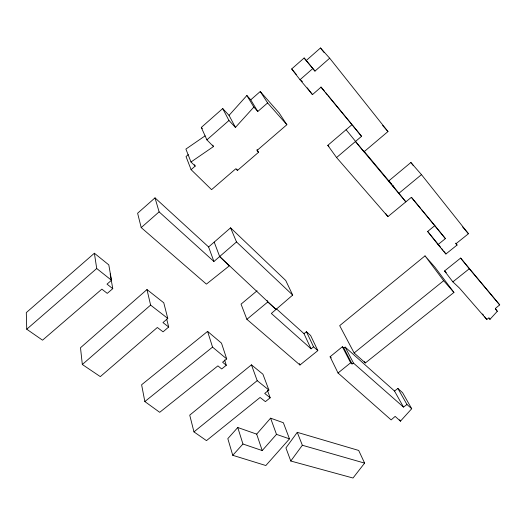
<?xml version="1.0" encoding="UTF-8"?>
<svg xmlns="http://www.w3.org/2000/svg" width="526" height="526" viewBox="0 0 526 526"><rect width="100%" height="100%" fill="white"/><g stroke="black" fill="none" stroke-linecap="round" stroke-linejoin="round"><path stroke-width="0.79" d="M297.256 432.333L285.927 447.928L290.779 461.019L353.005 478.022L364.61 463.117L358.699 450.447L297.256 432.333L302.351 445.259L364.61 463.117M290.779 461.019L302.351 445.259M256.681 434.134L270.588 418.17L283.35 422.72L289.478 438.855L265.84 465.53L232.748 455.306L227.817 438.638L237.759 427.507L256.681 434.134L262.218 450.558L276.492 434.364L270.588 418.17M246.872 95.515L253.848 107.074L235.438 127.417L229.04 115.372L246.872 95.515L250.744 99.848L257.799 111.479L267.609 102.932L260.252 91.517L250.744 99.848M232.748 455.306L242.946 444.01L237.759 427.507M400.444 421.175L411.713 408.728L402.587 392.692L397.899 388.477L394.5 391.015L345.168 347.114L343.761 347.936L342.367 346.759L330.091 356.773L338.034 372.993L391.134 419.899L395.157 416.395L400.444 421.175L399.675 419.768M490.008 319.282L497.3 311.307L495.334 308.486L499.7 304.889L460.631 258.082L444.536 270.982L452.86 281.857L459.408 288.018L486.806 319.512L488.812 317.855L490.008 319.282L489.055 318.052M257.004 149.535L258.529 152.303L237.443 170.463L235.793 168.761L211.577 189.649L191.096 169.655L195.166 166.117L190.991 162.001L213.471 146.57L206.896 139.857L201.294 127.443L222.695 108.56L229.04 115.372M230.572 227.83L236.509 241.947L213.918 261.501L208.605 246.957L155.012 197.875L137.615 213.234L141.211 227.594L206.409 284.119L229.244 265.906L219.671 256.543L214.2 242.105L230.572 227.83L285.73 280.476L292.699 295.073L271.344 313.457L311.063 348.823L313.549 346.818L306.421 331.709L304.008 333.681L311.063 348.823M445.404 238.613L434.838 225.615L427.651 231.466L438.026 244.59L445.404 238.613L411.325 197.349L387.938 216.613L336.574 157.55L361.559 136.319L320.991 87.184L312.477 94.608L300.011 79.748L291.693 68.945L304.127 57.992L314.975 71.102L329.684 58.208L320.472 47.978L306.217 60.543L314.975 71.102M206.896 139.857L228.955 120.487L222.695 108.56M300.011 79.748L312.845 68.511M141.211 227.594L159.108 211.873L155.012 197.875M188.282 154.611L186.026 156.59L191.096 169.655M168.688 327.001L162.968 322.589L167.768 318.421L163.764 302.785L146.978 289.556L80.498 347.745L82.326 364.498L100.315 376.616L157.34 327.481L163.067 331.847L168.688 327.001L166.689 319.131M112.761 288.675L107.015 284.132L111.499 280.273L108.797 264.88L94.378 253.23L26.3 312.602L26.741 329.217L42.534 340.177L101.86 289.136L107.258 293.376L112.761 288.675L110.177 273.934M26.741 329.217L96.718 268.516L94.378 253.23M82.326 364.498L150.607 305.1L146.978 289.556M208.605 246.957L214.2 242.105M260.252 91.517L279.115 112.945L286.861 124.734L256.898 150.574L258.529 152.303M336.574 157.55L327.803 145.347L352.052 124.609L328.231 95.745M329.684 58.208L387.978 131.546L363.985 151.823L346.082 129.705M257.082 290.773L241.053 304.14L246.885 319.315L299.958 365.011L317.822 350.632L310.636 335.516L306.421 331.709M355.405 141.533L405.848 201.866L388.819 180.865L410.878 162.508L421.471 174.639L468.462 233.728L456.003 243.716L457.068 245.037L445.923 253.986L438.026 244.59M246.885 319.315L267.78 302.003L267.142 300.524M398.767 193.41L421.471 174.639M425.021 255.879L339.678 325.647L354.136 352.959L365.34 362.953L453.938 292.43L435.114 267.445L425.021 255.879L443.655 280.7L453.938 292.43M270.193 397.794L264.716 393.428L268.898 390.055L262.921 374.21L251.428 364.834L189.735 415.132L193.963 431.879L206.468 440.63L260.094 397.459L265.4 401.634L270.193 397.794L267.359 390.22M226.292 365.268L222.597 362.21L226.713 358.929L221.499 343.149L207.599 331.387L141.612 384.769L144.847 401.555L159.694 412.318L217.909 365.859L221.689 368.956L226.292 365.268L224.569 359.981M193.963 431.879L257.201 380.66L251.428 364.834M338.034 372.993L350.645 362.782L342.367 346.759M354.136 352.959L443.655 280.7M144.847 401.555L212.543 347.114L207.599 331.387M452.86 281.857L469.297 268.76L499.7 304.889M345.168 347.114L353.505 363.124L403.488 407.098L406.973 404.514L411.713 408.728M205.074 135.866L185.895 149.082L190.991 162.001M350.645 362.782L352.058 363.959L353.505 363.124M242.946 444.01L262.218 450.558M276.492 434.364L289.478 438.855M150.607 305.1L167.768 318.421M96.718 268.516L111.499 280.273M257.201 380.66L268.898 390.055M212.543 347.114L226.713 358.929M313.549 346.818L317.822 350.632M330.091 356.773L331.314 357.864M276.538 308.94L304.008 333.681M267.78 302.003L276.13 309.518L219.671 256.543M159.108 211.873L213.918 261.501M444.536 270.982L446.304 272.652M236.509 241.947L292.699 295.073M201.294 127.443L202.365 128.541M228.955 120.487L235.438 127.417M253.848 107.074L257.799 111.479M382.632 125.484L387.978 131.546M267.609 102.932L286.861 124.734M327.803 145.347L328.881 146.583M462.663 227.015L468.462 233.728M427.651 231.466L440.446 247.062M291.693 68.945L296.276 74.416M301.372 80.498L302.391 81.714M363.88 151.001L391.62 184.205M392.666 185.461L393.718 186.71M388.819 180.865L391.817 184.448M392.817 185.639L393.81 186.835M411.503 197.355L420.833 208.658M421.872 209.913L434.838 225.615M455.536 243.176L457.068 245.037M320.978 86.961L324.608 91.353M325.64 92.609L327.198 94.489M304.127 57.992L306.217 60.543M460.631 258.082L469.297 268.76M352.552 125.227L361.559 136.319M495.354 308.874L497.3 311.307M320.472 47.978L324.023 52.442M410.878 162.508L413.436 165.716M441.445 248.325L442.938 250.212M443.931 251.467L445.923 253.986M482.526 313.976L483.479 315.205M484.426 316.435L486.806 319.512M307.25 87.842L312.477 94.608M385.551 213.372L387.938 216.613M397.899 388.477L406.973 404.514M394.5 391.015L403.488 407.098M364.564 361.513L365.34 362.953M343.761 347.936L352.058 363.959M236.746 169.03L237.443 170.463M212.793 145.097L213.471 146.57M299.32 363.545L299.958 365.011M194.587 164.677L195.166 166.117"/></g></svg>
